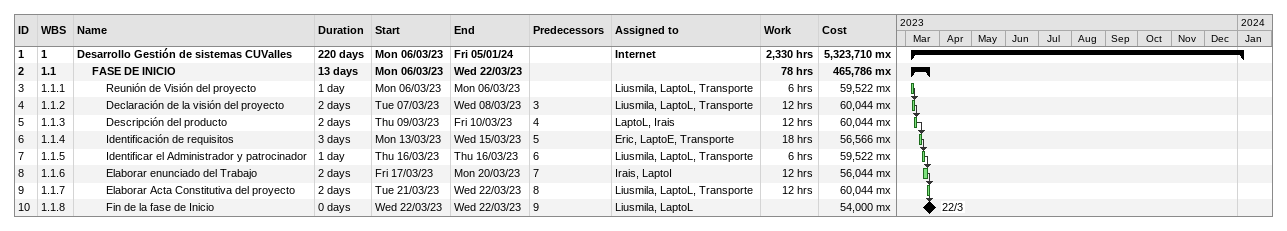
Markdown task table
| ID | WBS | Task | Duration | Start | Finish | Predecessors | Resources | Work (h) | Cost (mx) |
|---|---|---|---|---|---|---|---|---|---|
| 1 | 1 | **Desarrollo Gestión de sistemas CUValles** | 220d | 2023-03-06 | 2024-01-05 |  | Internet | 2330 | 5323710 |
| 2 | 1.1 | **FASE DE INICIO** | 13d | 2023-03-06 | 2023-03-22 |  |  | 78 | 465786 |
| 3 | 1.1.1 | Reunión de Visión del proyecto | 1d | 2023-03-06 | 2023-03-06 |  | Liusmila, LaptoL, Transporte | 6 | 59522 |
| 4 | 1.1.2 | Declaración de la visión del proyecto | 2d | 2023-03-07 | 2023-03-08 | 3 | Liusmila, LaptoL, Transporte | 12 | 60044 |
| 5 | 1.1.3 | Descripción del producto | 2d | 2023-03-09 | 2023-03-10 | 4 | LaptoL, Irais | 12 | 60044 |
| 6 | 1.1.4 | Identificación de requisitos | 3d | 2023-03-13 | 2023-03-15 | 5 | Eric, LaptoE, Transporte | 18 | 56566 |
| 7 | 1.1.5 | Identificar el Administrador y patrocinador | 1d | 2023-03-16 | 2023-03-16 | 6 | Liusmila, LaptoL, Transporte | 6 | 59522 |
| 8 | 1.1.6 | Elaborar enunciado del Trabajo | 2d | 2023-03-17 | 2023-03-20 | 7 | Irais, LaptoI | 12 | 56044 |
| 9 | 1.1.7 | Elaborar Acta Constitutiva del proyecto | 2d | 2023-03-21 | 2023-03-22 | 8 | Liusmila, LaptoL, Transporte | 12 | 60044 |
| 10 | 1.1.8 | Fin de la fase de Inicio | 0d | 2023-03-22 | 2023-03-22 | 9 | Liusmila, LaptoL |  | 54000 |
